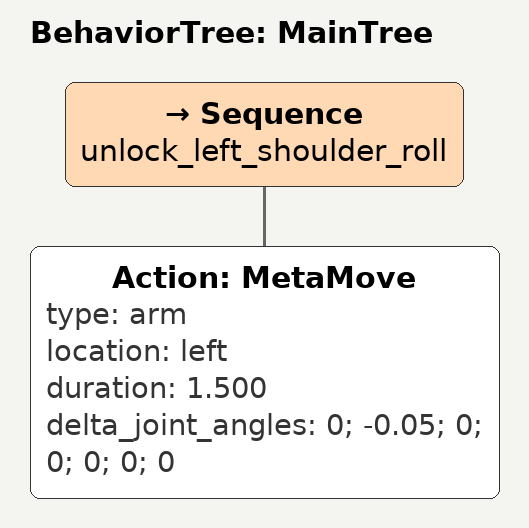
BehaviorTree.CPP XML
<root main_tree_to_execute="MainTree">
    <BehaviorTree ID="MainTree">
        <Sequence name="unlock_left_shoulder_roll">
            <Action ID="MetaMove" type="arm" location="left" duration="1.500" delta_joint_angles="0; -0.05; 0; 0; 0; 0; 0" />
        </Sequence>
    </BehaviorTree>
</root>
